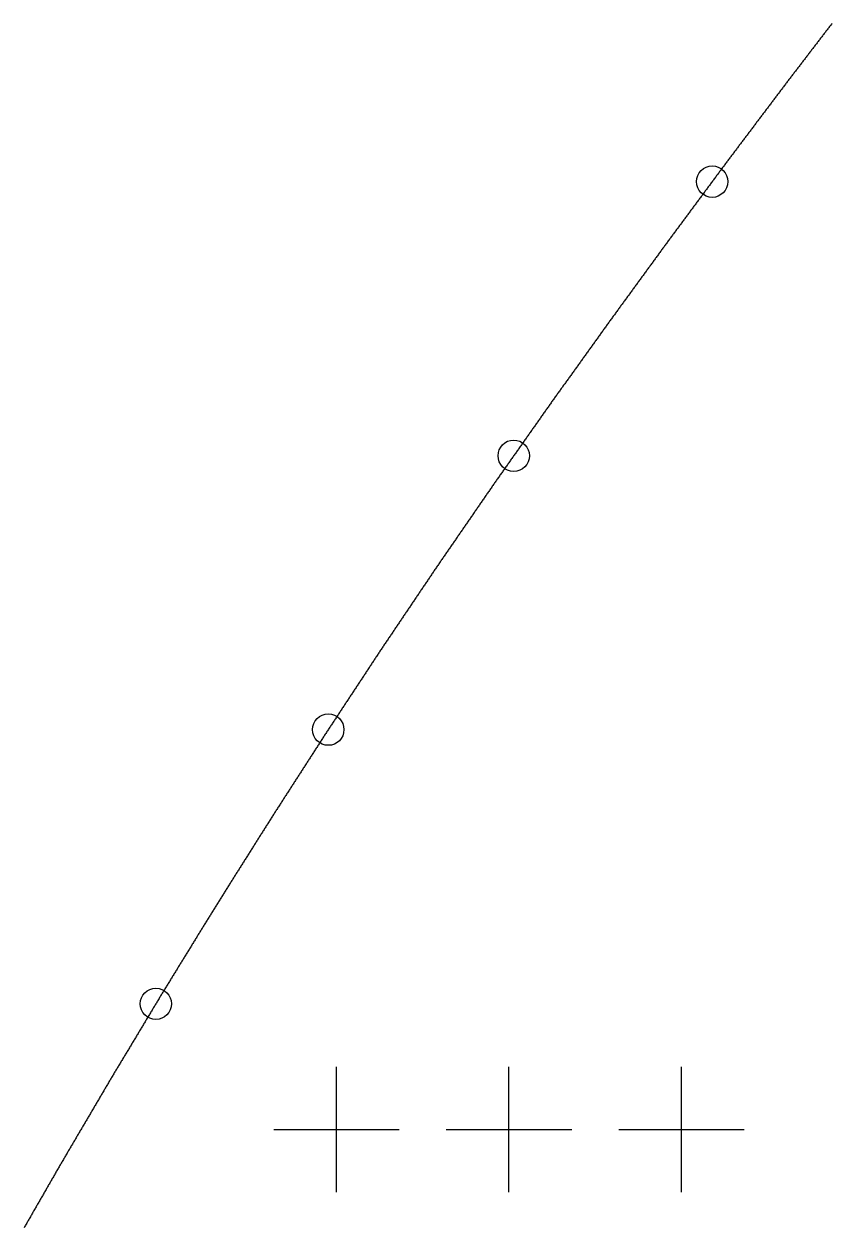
# Model space of a CAD drawing. Extents: x 2 to 292, y 1 to 254.
# Drawn here: x 61.53 to 74.41, y 37.47 to 56.65 of the extents above; entities that cross this region are included whole.
import ezdxf

# ---------------------------------------------------------------- set-up
doc = ezdxf.new("R2010")
doc.units = 0
doc.header["$PDMODE"] = 2
doc.header["$PDSIZE"] = 1
doc.layers.get('0').update_dxf_attribs({"linetype": 'CONTINUOUS'})
doc.layers.add('DRILLING', color=3, linetype='CONTINUOUS')
doc.layers.add('RIB_INDICATION', color=1, linetype='CONTINUOUS')

# ---------------------------------------------------------------- blocks, each defined once
blk = doc.blocks.new('*U99')
at = {"layer": 'DRILLING'}
blk.add_point((0, 0), dxfattribs=at)
blk = doc.blocks.new('*U100')
at = {"layer": 'DRILLING', "color": 0, "linetype": 'BYBLOCK'}
for p in [(0, 0), (2.75, 0), (5.5, 0)]:
    blk.add_blockref('*U99', p, dxfattribs=at)

msp = doc.modelspace()

# ---------------------------------------------------------------- linework, layer by layer
msp.add_polyline3d([(74.4136, 56.6637, 0), (74.4041, 56.6513, 0), (74.3946, 56.6389, 0), (74.3851, 56.6265, 0), (74.3755, 56.614, 0), (74.366, 56.6016, 0), (74.3565, 56.5892, 0), (74.347, 56.5768, 0), (74.3374, 56.5643, 0), (74.3279, 56.5519, 0), (74.3184, 56.5395, 0), (74.3089, 56.5271, 0), (74.2993, 56.5146, 0), (74.2898, 56.5022, 0), (74.2803, 56.4898, 0), (74.2708, 56.4774, 0), (74.2613, 56.4649, 0), (74.2517, 56.4525, 0), (74.2422, 56.4401, 0), (74.2327, 56.4277, 0), (74.2232, 56.4152, 0), (74.2136, 56.4028, 0), (74.2041, 56.3904, 0), (74.1946, 56.378, 0), (74.1851, 56.3655, 0), (74.1755, 56.3531, 0), (74.166, 56.3407, 0), (74.1565, 56.3283, 0), (74.147, 56.3158, 0), (74.1374, 56.3034, 0), (74.1279, 56.291, 0), (74.1184, 56.2786, 0), (74.1089, 56.2661, 0), (74.0993, 56.2537, 0), (74.0898, 56.2413, 0), (74.0803, 56.2289, 0), (74.0708, 56.2164, 0), (74.0612, 56.204, 0), (74.0517, 56.1916, 0), (74.0422, 56.1792, 0), (74.0327, 56.1667, 0), (74.0231, 56.1543, 0), (74.0136, 56.1419, 0), (74.0041, 56.1295, 0), (73.9946, 56.117, 0), (73.985, 56.1046, 0), (73.9755, 56.0922, 0), (73.966, 56.0798, 0), (73.9565, 56.0673, 0), (73.9469, 56.0549, 0), (73.9374, 56.0425, 0), (73.9279, 56.0301, 0), (73.9184, 56.0176, 0), (73.9088, 56.0052, 0), (73.8993, 55.9928, 0), (73.8898, 55.9804, 0), (73.8803, 55.9679, 0), (73.8707, 55.9555, 0), (73.8612, 55.9431, 0), (73.8517, 55.9307, 0), (73.8422, 55.9182, 0), (73.8326, 55.9058, 0), (73.8231, 55.8934, 0), (73.8136, 55.881, 0), (73.8041, 55.8685, 0), (73.7945, 55.8561, 0), (73.785, 55.8437, 0), (73.7755, 55.8313, 0), (73.766, 55.8188, 0), (73.7565, 55.8064, 0), (73.7469, 55.794, 0), (73.7374, 55.7816, 0), (73.7279, 55.7691, 0), (73.7184, 55.7567, 0), (73.7088, 55.7443, 0), (73.6993, 55.7318, 0), (73.6898, 55.7194, 0), (73.6803, 55.707, 0), (73.6707, 55.6944, 0), (73.6612, 55.6818, 0), (73.6517, 55.6692, 0), (73.6421, 55.6565, 0), (73.6326, 55.6439, 0), (73.6231, 55.6312, 0), (73.6136, 55.6186, 0), (73.604, 55.606, 0), (73.5945, 55.5933, 0), (73.585, 55.5807, 0), (73.5755, 55.5681, 0), (73.5659, 55.5554, 0), (73.5564, 55.5428, 0), (73.5469, 55.5302, 0), (73.5374, 55.5175, 0), (73.5278, 55.5049, 0), (73.5183, 55.4922, 0), (73.5088, 55.4796, 0), (73.4993, 55.467, 0), (73.4897, 55.4543, 0), (73.4802, 55.4417, 0), (73.4707, 55.4291, 0), (73.4611, 55.4164, 0), (73.4516, 55.4038, 0), (73.4421, 55.3912, 0), (73.4326, 55.3785, 0), (73.423, 55.3659, 0), (73.4135, 55.3532, 0), (73.404, 55.3406, 0), (73.3945, 55.328, 0), (73.3849, 55.3153, 0), (73.3754, 55.3027, 0), (73.3659, 55.2901, 0), (73.3564, 55.2774, 0), (73.3468, 55.2648, 0), (73.3373, 55.2521, 0), (73.3278, 55.2395, 0), (73.3183, 55.2269, 0), (73.3087, 55.2142, 0), (73.2992, 55.2016, 0), (73.2897, 55.189, 0), (73.2801, 55.1763, 0), (73.2706, 55.1637, 0), (73.2611, 55.1511, 0), (73.2516, 55.1384, 0), (73.242, 55.1258, 0), (73.2325, 55.1131, 0), (73.223, 55.1005, 0), (73.2135, 55.0879, 0), (73.2039, 55.0752, 0), (73.1944, 55.0626, 0), (73.1849, 55.05, 0), (73.1754, 55.0373, 0), (73.1658, 55.0247, 0), (73.1563, 55.012, 0), (73.1468, 54.9994, 0), (73.1373, 54.9868, 0), (73.1277, 54.9741, 0), (73.1182, 54.9615, 0), (73.1087, 54.9489, 0), (73.0991, 54.9362, 0), (73.0896, 54.9236, 0), (73.0801, 54.911, 0), (73.0706, 54.8983, 0), (73.061, 54.8857, 0), (73.0515, 54.873, 0), (73.042, 54.8604, 0), (73.0325, 54.8478, 0), (73.0229, 54.8351, 0), (73.0134, 54.8225, 0), (73.0039, 54.8099, 0), (72.9944, 54.7972, 0), (72.9848, 54.7846, 0), (72.9753, 54.7719, 0), (72.9658, 54.7593, 0), (72.9563, 54.7467, 0), (72.9467, 54.734, 0), (72.9372, 54.7214, 0), (72.9277, 54.7088, 0), (72.9181, 54.6961, 0), (72.9086, 54.6835, 0), (72.8991, 54.6709, 0), (72.8896, 54.6582, 0), (72.88, 54.6456, 0), (72.8705, 54.6329, 0), (72.861, 54.6203, 0), (72.8515, 54.6077, 0), (72.8419, 54.595, 0), (72.8324, 54.5824, 0), (72.8229, 54.5698, 0), (72.8134, 54.5571, 0), (72.8038, 54.5445, 0), (72.7943, 54.5318, 0), (72.7848, 54.5192, 0), (72.7753, 54.5066, 0), (72.7657, 54.4939, 0), (72.7562, 54.4813, 0), (72.7467, 54.4686, 0), (72.7371, 54.4558, 0), (72.7276, 54.4429, 0), (72.7181, 54.4301, 0), (72.7086, 54.4172, 0), (72.699, 54.4044, 0), (72.6895, 54.3915, 0), (72.68, 54.3787, 0), (72.6704, 54.3659, 0), (72.6609, 54.353, 0), (72.6514, 54.3402, 0), (72.6419, 54.3273, 0), (72.6323, 54.3145, 0), (72.6228, 54.3016, 0), (72.6133, 54.2888, 0), (72.6038, 54.2759, 0), (72.5942, 54.2631, 0), (72.5847, 54.2502, 0), (72.5752, 54.2374, 0), (72.5656, 54.2245, 0), (72.5561, 54.2117, 0), (72.5466, 54.1988, 0), (72.5371, 54.186, 0), (72.5275, 54.1731, 0), (72.518, 54.1603, 0), (72.5085, 54.1474, 0), (72.4989, 54.1346, 0), (72.4894, 54.1217, 0), (72.4799, 54.1089, 0), (72.4704, 54.096, 0), (72.4608, 54.0832, 0), (72.4513, 54.0703, 0), (72.4418, 54.0575, 0), (72.4322, 54.0446, 0), (72.4227, 54.0318, 0), (72.4132, 54.0189, 0), (72.4037, 54.0061, 0), (72.3941, 53.9932, 0), (72.3846, 53.9804, 0), (72.3751, 53.9675, 0), (72.3655, 53.9547, 0), (72.356, 53.9419, 0), (72.3465, 53.929, 0), (72.337, 53.9162, 0), (72.3274, 53.9033, 0), (72.3179, 53.8905, 0), (72.3084, 53.8776, 0), (72.2989, 53.8648, 0), (72.2893, 53.8519, 0), (72.2798, 53.8391, 0), (72.2703, 53.8262, 0), (72.2607, 53.8134, 0), (72.2512, 53.8005, 0), (72.2417, 53.7877, 0), (72.2322, 53.7748, 0), (72.2226, 53.762, 0), (72.2131, 53.7491, 0), (72.2036, 53.7363, 0), (72.194, 53.7234, 0), (72.1845, 53.7106, 0), (72.175, 53.6977, 0), (72.1655, 53.6849, 0), (72.1559, 53.672, 0), (72.1464, 53.6592, 0), (72.1369, 53.6463, 0), (72.1273, 53.6335, 0), (72.1178, 53.6206, 0), (72.1083, 53.6078, 0), (72.0988, 53.5949, 0), (72.0892, 53.5821, 0), (72.0797, 53.5692, 0), (72.0702, 53.5564, 0), (72.0606, 53.5435, 0), (72.0511, 53.5307, 0), (72.0416, 53.5178, 0), (72.0321, 53.505, 0), (72.0225, 53.4922, 0), (72.013, 53.4793, 0), (72.0035, 53.4665, 0), (71.994, 53.4536, 0), (71.9844, 53.4408, 0), (71.9749, 53.4279, 0), (71.9654, 53.4151, 0), (71.9558, 53.4022, 0), (71.9463, 53.3894, 0), (71.9368, 53.3765, 0), (71.9273, 53.3637, 0), (71.9177, 53.3508, 0), (71.9082, 53.338, 0), (71.8987, 53.3251, 0), (71.8891, 53.3123, 0), (71.8796, 53.2994, 0), (71.8701, 53.2866, 0), (71.8606, 53.2737, 0), (71.851, 53.2609, 0), (71.8415, 53.248, 0), (71.832, 53.2352, 0), (71.8224, 53.2223, 0), (71.8129, 53.2094, 0), (71.8034, 53.1963, 0), (71.7939, 53.1832, 0), (71.7843, 53.1702, 0), (71.7748, 53.1571, 0), (71.7653, 53.1441, 0), (71.7557, 53.131, 0), (71.7462, 53.1179, 0), (71.7367, 53.1049, 0), (71.7271, 53.0918, 0), (71.7176, 53.0788, 0), (71.7081, 53.0657, 0), (71.6986, 53.0526, 0), (71.689, 53.0396, 0), (71.6795, 53.0265, 0), (71.67, 53.0135, 0), (71.6604, 53.0004, 0), (71.6509, 52.9873, 0), (71.6414, 52.9743, 0), (71.6318, 52.9612, 0), (71.6223, 52.9482, 0), (71.6128, 52.9351, 0), (71.6033, 52.922, 0), (71.5937, 52.909, 0), (71.5842, 52.8959, 0), (71.5747, 52.8829, 0), (71.5651, 52.8698, 0), (71.5556, 52.8567, 0), (71.5461, 52.8437, 0), (71.5365, 52.8306, 0), (71.527, 52.8176, 0), (71.5175, 52.8045, 0), (71.508, 52.7914, 0), (71.4984, 52.7784, 0), (71.4889, 52.7653, 0), (71.4794, 52.7523, 0), (71.4698, 52.7392, 0), (71.4603, 52.7261, 0), (71.4508, 52.7131, 0), (71.4413, 52.7, 0), (71.4317, 52.687, 0), (71.4222, 52.6739, 0), (71.4127, 52.6608, 0), (71.4031, 52.6478, 0), (71.3936, 52.6347, 0), (71.3841, 52.6217, 0), (71.3745, 52.6086, 0), (71.365, 52.5955, 0), (71.3555, 52.5825, 0), (71.346, 52.5694, 0), (71.3364, 52.5564, 0), (71.3269, 52.5433, 0), (71.3174, 52.5302, 0), (71.3078, 52.5172, 0), (71.2983, 52.5041, 0), (71.2888, 52.4911, 0), (71.2792, 52.478, 0), (71.2697, 52.4649, 0), (71.2602, 52.4519, 0), (71.2507, 52.4388, 0), (71.2411, 52.4258, 0), (71.2316, 52.4127, 0), (71.2221, 52.3996, 0), (71.2125, 52.3866, 0), (71.203, 52.3735, 0), (71.1935, 52.3605, 0), (71.1839, 52.3474, 0), (71.1744, 52.3343, 0), (71.1649, 52.3213, 0), (71.1554, 52.3082, 0), (71.1458, 52.2952, 0), (71.1363, 52.2821, 0), (71.1268, 52.269, 0), (71.1172, 52.256, 0), (71.1077, 52.2429, 0), (71.0982, 52.2299, 0), (71.0886, 52.2168, 0), (71.0791, 52.2037, 0), (71.0696, 52.1907, 0), (71.0601, 52.1776, 0), (71.0505, 52.1646, 0), (71.041, 52.1515, 0), (71.0315, 52.1384, 0), (71.0219, 52.1254, 0), (71.0124, 52.1123, 0), (71.0029, 52.0993, 0), (70.9933, 52.0862, 0), (70.9838, 52.0731, 0), (70.9743, 52.0601, 0), (70.9648, 52.047, 0), (70.9552, 52.034, 0), (70.9457, 52.0209, 0), (70.9362, 52.0078, 0), (70.9266, 51.9948, 0), (70.9171, 51.9817, 0), (70.9076, 51.9687, 0), (70.898, 51.9556, 0), (70.8885, 51.9425, 0), (70.879, 51.9293, 0), (70.8695, 51.916, 0), (70.8599, 51.9027, 0), (70.8504, 51.8894, 0), (70.8409, 51.8762, 0), (70.8313, 51.8629, 0), (70.8218, 51.8496, 0), (70.8123, 51.8364, 0), (70.8027, 51.8231, 0), (70.7932, 51.8098, 0), (70.7837, 51.7965, 0), (70.7741, 51.7833, 0), (70.7646, 51.77, 0), (70.7551, 51.7567, 0), (70.7455, 51.7435, 0), (70.736, 51.7302, 0), (70.7265, 51.7169, 0), (70.7169, 51.7036, 0), (70.7074, 51.6904, 0), (70.6979, 51.6771, 0), (70.6883, 51.6638, 0), (70.6788, 51.6505, 0), (70.6693, 51.6373, 0), (70.6598, 51.624, 0), (70.6502, 51.6107, 0), (70.6407, 51.5975, 0), (70.6312, 51.5842, 0), (70.6216, 51.5709, 0), (70.6121, 51.5576, 0), (70.6026, 51.5444, 0), (70.593, 51.5311, 0), (70.5835, 51.5178, 0), (70.574, 51.5046, 0), (70.5644, 51.4913, 0), (70.5549, 51.478, 0), (70.5454, 51.4647, 0), (70.5358, 51.4515, 0), (70.5263, 51.4382, 0), (70.5168, 51.4249, 0), (70.5072, 51.4117, 0), (70.4977, 51.3984, 0), (70.4882, 51.3851, 0), (70.4787, 51.3718, 0), (70.4691, 51.3586, 0), (70.4596, 51.3453, 0), (70.4501, 51.332, 0), (70.4405, 51.3188, 0), (70.431, 51.3055, 0), (70.4215, 51.2922, 0), (70.4119, 51.2789, 0), (70.4024, 51.2657, 0), (70.3929, 51.2524, 0), (70.3833, 51.2391, 0), (70.3738, 51.2258, 0), (70.3643, 51.2126, 0), (70.3547, 51.1993, 0), (70.3452, 51.186, 0), (70.3357, 51.1728, 0), (70.3261, 51.1595, 0), (70.3166, 51.1462, 0), (70.3071, 51.1329, 0), (70.2975, 51.1197, 0), (70.288, 51.1064, 0), (70.2785, 51.0931, 0), (70.269, 51.0799, 0), (70.2594, 51.0666, 0), (70.2499, 51.0533, 0), (70.2404, 51.04, 0), (70.2308, 51.0268, 0), (70.2213, 51.0135, 0), (70.2118, 51.0002, 0), (70.2022, 50.987, 0), (70.1927, 50.9737, 0), (70.1832, 50.9604, 0), (70.1736, 50.9471, 0), (70.1641, 50.9339, 0), (70.1546, 50.9206, 0), (70.145, 50.9073, 0), (70.1355, 50.8941, 0), (70.126, 50.8808, 0), (70.1164, 50.8675, 0), (70.1069, 50.8542, 0), (70.0974, 50.841, 0), (70.0879, 50.8277, 0), (70.0783, 50.8144, 0), (70.0688, 50.8012, 0), (70.0593, 50.7879, 0), (70.0497, 50.7746, 0), (70.0402, 50.7613, 0), (70.0307, 50.7481, 0), (70.0211, 50.7348, 0), (70.0116, 50.7215, 0), (70.0021, 50.7082, 0), (69.9925, 50.695, 0), (69.983, 50.6817, 0), (69.9735, 50.6684, 0), (69.9639, 50.6552, 0), (69.9544, 50.6418, 0), (69.945, 50.6284, 0), (69.9355, 50.6149, 0), (69.926, 50.6015, 0), (69.9166, 50.5881, 0), (69.9071, 50.5746, 0), (69.8976, 50.5612, 0), (69.8882, 50.5477, 0), (69.8787, 50.5343, 0), (69.8692, 50.5209, 0), (69.8597, 50.5074, 0), (69.8503, 50.494, 0), (69.8408, 50.4806, 0), (69.8313, 50.4671, 0), (69.8219, 50.4537, 0), (69.8124, 50.4402, 0), (69.8029, 50.4268, 0), (69.7935, 50.4134, 0), (69.784, 50.3999, 0), (69.7745, 50.3865, 0), (69.765, 50.3731, 0), (69.7556, 50.3596, 0), (69.7461, 50.3462, 0), (69.7366, 50.3327, 0), (69.7272, 50.3193, 0), (69.7177, 50.3059, 0), (69.7082, 50.2924, 0), (69.6988, 50.279, 0), (69.6893, 50.2655, 0), (69.6798, 50.2521, 0), (69.6704, 50.2387, 0), (69.6609, 50.2252, 0), (69.6514, 50.2118, 0), (69.6419, 50.1984, 0), (69.6325, 50.1849, 0), (69.623, 50.1715, 0), (69.6135, 50.158, 0), (69.6041, 50.1446, 0), (69.5946, 50.1312, 0), (69.5851, 50.1177, 0), (69.5757, 50.1043, 0), (69.5662, 50.0909, 0), (69.5567, 50.0774, 0), (69.5472, 50.064, 0), (69.5378, 50.0505, 0), (69.5283, 50.0371, 0), (69.5188, 50.0237, 0), (69.5094, 50.0102, 0), (69.4999, 49.9968, 0), (69.4904, 49.9834, 0), (69.481, 49.9699, 0), (69.4715, 49.9565, 0), (69.462, 49.943, 0), (69.4526, 49.9296, 0), (69.4431, 49.9162, 0), (69.4336, 49.9027, 0), (69.4241, 49.8893, 0), (69.4147, 49.8758, 0), (69.4052, 49.8624, 0), (69.3957, 49.849, 0), (69.3863, 49.8355, 0), (69.3768, 49.8221, 0), (69.3673, 49.8087, 0), (69.3579, 49.7952, 0), (69.3484, 49.7818, 0), (69.3389, 49.7683, 0), (69.3295, 49.7549, 0), (69.32, 49.7415, 0), (69.3105, 49.728, 0), (69.301, 49.7146, 0), (69.2916, 49.7012, 0), (69.2821, 49.6877, 0), (69.2726, 49.6743, 0), (69.2632, 49.6608, 0), (69.2537, 49.6474, 0), (69.2442, 49.634, 0), (69.2348, 49.6205, 0), (69.2253, 49.6071, 0), (69.2158, 49.5937, 0), (69.2063, 49.5802, 0), (69.1969, 49.5668, 0), (69.1874, 49.5533, 0), (69.1779, 49.5399, 0), (69.1685, 49.5265, 0), (69.159, 49.513, 0), (69.1495, 49.4996, 0), (69.1401, 49.4861, 0), (69.1306, 49.4727, 0), (69.1211, 49.4593, 0), (69.1117, 49.4458, 0), (69.1022, 49.4324, 0), (69.0927, 49.419, 0), (69.0832, 49.4055, 0), (69.0738, 49.3921, 0), (69.0643, 49.3786, 0), (69.0548, 49.3652, 0), (69.0454, 49.3518, 0), (69.0359, 49.3383, 0), (69.0265, 49.3248, 0), (69.0172, 49.3112, 0), (69.0079, 49.2977, 0), (68.9985, 49.2841, 0), (68.9892, 49.2705, 0), (68.9798, 49.257, 0), (68.9705, 49.2434, 0), (68.9611, 49.2299, 0), (68.9518, 49.2163, 0), (68.9425, 49.2028, 0), (68.9331, 49.1892, 0), (68.9238, 49.1756, 0), (68.9144, 49.1621, 0), (68.9051, 49.1485, 0), (68.8957, 49.135, 0), (68.8864, 49.1214, 0), (68.877, 49.1078, 0), (68.8677, 49.0943, 0), (68.8584, 49.0807, 0), (68.849, 49.0672, 0), (68.8397, 49.0536, 0), (68.8303, 49.0401, 0), (68.821, 49.0265, 0), (68.8116, 49.0129, 0), (68.8023, 48.9994, 0), (68.793, 48.9858, 0), (68.7836, 48.9723, 0), (68.7743, 48.9587, 0), (68.7649, 48.9451, 0), (68.7556, 48.9316, 0), (68.7462, 48.918, 0), (68.7369, 48.9045, 0), (68.7276, 48.8909, 0), (68.7182, 48.8773, 0), (68.7089, 48.8638, 0), (68.6995, 48.8502, 0), (68.6902, 48.8367, 0), (68.6808, 48.8231, 0), (68.6715, 48.8096, 0), (68.6622, 48.796, 0), (68.6528, 48.7824, 0), (68.6435, 48.7689, 0), (68.6341, 48.7553, 0), (68.6248, 48.7418, 0), (68.6154, 48.7282, 0), (68.6061, 48.7146, 0), (68.5968, 48.7011, 0), (68.5874, 48.6875, 0), (68.5781, 48.674, 0), (68.5687, 48.6604, 0), (68.5594, 48.6469, 0), (68.55, 48.6333, 0), (68.5407, 48.6197, 0), (68.5313, 48.6062, 0), (68.522, 48.5926, 0), (68.5127, 48.5791, 0), (68.5033, 48.5655, 0), (68.494, 48.5519, 0), (68.4846, 48.5384, 0), (68.4753, 48.5248, 0), (68.4659, 48.5113, 0), (68.4566, 48.4977, 0), (68.4473, 48.4841, 0), (68.4379, 48.4706, 0), (68.4286, 48.457, 0), (68.4192, 48.4435, 0), (68.4099, 48.4299, 0), (68.4005, 48.4164, 0), (68.3912, 48.4028, 0), (68.3819, 48.3892, 0), (68.3725, 48.3757, 0), (68.3632, 48.3621, 0), (68.3538, 48.3486, 0), (68.3445, 48.335, 0), (68.3351, 48.3214, 0), (68.3258, 48.3079, 0), (68.3165, 48.2943, 0), (68.3071, 48.2808, 0), (68.2978, 48.2672, 0), (68.2884, 48.2537, 0), (68.2791, 48.2401, 0), (68.2697, 48.2265, 0), (68.2604, 48.213, 0), (68.2511, 48.1994, 0), (68.2417, 48.1859, 0), (68.2324, 48.1723, 0), (68.223, 48.1587, 0), (68.2137, 48.1452, 0), (68.2043, 48.1316, 0), (68.195, 48.1181, 0), (68.1856, 48.1045, 0), (68.1763, 48.0909, 0), (68.167, 48.0774, 0), (68.1576, 48.0638, 0), (68.1483, 48.0503, 0), (68.1389, 48.0367, 0), (68.1296, 48.0232, 0), (68.1203, 48.0096, 0), (68.1111, 47.9959, 0), (68.1019, 47.9822, 0), (68.0926, 47.9685, 0), (68.0834, 47.9548, 0), (68.0742, 47.9412, 0), (68.065, 47.9275, 0), (68.0558, 47.9138, 0), (68.0466, 47.9001, 0), (68.0373, 47.8864, 0), (68.0281, 47.8728, 0), (68.0189, 47.8591, 0), (68.0097, 47.8454, 0), (68.0005, 47.8317, 0), (67.9913, 47.818, 0), (67.982, 47.8044, 0), (67.9728, 47.7907, 0), (67.9636, 47.777, 0), (67.9544, 47.7633, 0), (67.9452, 47.7497, 0), (67.9359, 47.736, 0), (67.9267, 47.7223, 0), (67.9175, 47.7086, 0), (67.9083, 47.6949, 0), (67.8991, 47.6813, 0), (67.8899, 47.6676, 0), (67.8806, 47.6539, 0), (67.8714, 47.6402, 0), (67.8622, 47.6265, 0), (67.853, 47.6129, 0), (67.8438, 47.5992, 0), (67.8346, 47.5855, 0), (67.8253, 47.5718, 0), (67.8161, 47.5581, 0), (67.8069, 47.5445, 0), (67.7977, 47.5308, 0), (67.7885, 47.5171, 0), (67.7793, 47.5034, 0), (67.77, 47.4897, 0), (67.7608, 47.4761, 0), (67.7516, 47.4624, 0), (67.7424, 47.4487, 0), (67.7332, 47.435, 0), (67.724, 47.4213, 0), (67.7147, 47.4077, 0), (67.7055, 47.394, 0), (67.6963, 47.3803, 0), (67.6871, 47.3666, 0), (67.6779, 47.353, 0), (67.6687, 47.3393, 0), (67.6594, 47.3256, 0), (67.6502, 47.3119, 0), (67.641, 47.2982, 0), (67.6318, 47.2846, 0), (67.6226, 47.2709, 0), (67.6134, 47.2572, 0), (67.6041, 47.2435, 0), (67.5949, 47.2298, 0), (67.5857, 47.2162, 0), (67.5765, 47.2025, 0), (67.5673, 47.1888, 0), (67.558, 47.1751, 0), (67.5488, 47.1614, 0), (67.5396, 47.1478, 0), (67.5304, 47.1341, 0), (67.5212, 47.1204, 0), (67.512, 47.1067, 0), (67.5027, 47.093, 0), (67.4935, 47.0794, 0), (67.4843, 47.0657, 0), (67.4751, 47.052, 0), (67.4659, 47.0383, 0), (67.4567, 47.0247, 0), (67.4474, 47.011, 0), (67.4382, 46.9973, 0), (67.429, 46.9836, 0), (67.4198, 46.9699, 0), (67.4106, 46.9563, 0), (67.4014, 46.9426, 0), (67.3921, 46.9289, 0), (67.3829, 46.9152, 0), (67.3737, 46.9015, 0), (67.3645, 46.8879, 0), (67.3553, 46.8742, 0), (67.3461, 46.8605, 0), (67.3368, 46.8468, 0), (67.3276, 46.8331, 0), (67.3184, 46.8195, 0), (67.3092, 46.8058, 0), (67.3, 46.7921, 0), (67.2908, 46.7784, 0), (67.2815, 46.7647, 0), (67.2723, 46.7511, 0), (67.2631, 46.7374, 0), (67.2539, 46.7237, 0), (67.2447, 46.71, 0), (67.2355, 46.6964, 0), (67.2262, 46.6827, 0), (67.2171, 46.6689, 0), (67.208, 46.6551, 0), (67.1989, 46.6413, 0), (67.1898, 46.6275, 0), (67.1808, 46.6137, 0), (67.1717, 46.5999, 0), (67.1626, 46.5861, 0), (67.1535, 46.5723, 0), (67.1444, 46.5585, 0), (67.1353, 46.5447, 0), (67.1262, 46.5309, 0), (67.1171, 46.5171, 0), (67.108, 46.5033, 0), (67.0989, 46.4895, 0), (67.0898, 46.4757, 0), (67.0808, 46.4619, 0), (67.0717, 46.4481, 0), (67.0626, 46.4343, 0), (67.0535, 46.4205, 0), (67.0444, 46.4067, 0), (67.0353, 46.3929, 0), (67.0262, 46.3791, 0), (67.0171, 46.3653, 0), (67.008, 46.3515, 0), (66.9989, 46.3377, 0), (66.9898, 46.3239, 0), (66.9808, 46.3101, 0), (66.9717, 46.2963, 0), (66.9626, 46.2825, 0), (66.9535, 46.2687, 0), (66.9444, 46.2549, 0), (66.9353, 46.2411, 0), (66.9262, 46.2273, 0), (66.9171, 46.2135, 0), (66.908, 46.1997, 0), (66.8989, 46.1859, 0), (66.8898, 46.1721, 0), (66.8808, 46.1583, 0), (66.8717, 46.1445, 0), (66.8626, 46.1307, 0), (66.8535, 46.1169, 0), (66.8444, 46.1031, 0), (66.8353, 46.0893, 0), (66.8262, 46.0755, 0), (66.8171, 46.0617, 0), (66.808, 46.0479, 0), (66.7989, 46.0341, 0), (66.7899, 46.0203, 0), (66.7808, 46.0065, 0), (66.7717, 45.9927, 0), (66.7626, 45.9789, 0), (66.7535, 45.9651, 0), (66.7444, 45.9513, 0), (66.7353, 45.9375, 0), (66.7262, 45.9237, 0), (66.7171, 45.9099, 0), (66.708, 45.8961, 0), (66.6989, 45.8823, 0), (66.6899, 45.8685, 0), (66.6808, 45.8547, 0), (66.6717, 45.8409, 0), (66.6626, 45.8271, 0), (66.6535, 45.8133, 0), (66.6444, 45.7995, 0), (66.6353, 45.7857, 0), (66.6262, 45.7719, 0), (66.6171, 45.7581, 0), (66.608, 45.7443, 0), (66.5989, 45.7305, 0), (66.5899, 45.7167, 0), (66.5808, 45.7029, 0), (66.5717, 45.6891, 0), (66.5626, 45.6753, 0), (66.5535, 45.6615, 0), (66.5444, 45.6477, 0), (66.5353, 45.6339, 0), (66.5262, 45.6201, 0), (66.5171, 45.6063, 0), (66.508, 45.5925, 0), (66.4989, 45.5787, 0), (66.4899, 45.5649, 0), (66.4808, 45.5511, 0), (66.4717, 45.5373, 0), (66.4626, 45.5235, 0), (66.4535, 45.5097, 0), (66.4444, 45.4959, 0), (66.4353, 45.4821, 0), (66.4262, 45.4683, 0), (66.4171, 45.4545, 0), (66.408, 45.4407, 0), (66.3989, 45.4269, 0), (66.3899, 45.4131, 0), (66.3808, 45.3993, 0), (66.3717, 45.3855, 0), (66.3626, 45.3717, 0), (66.3535, 45.3579, 0), (66.3444, 45.3441, 0), (66.3353, 45.3303, 0), (66.3264, 45.3164, 0), (66.3174, 45.3024, 0), (66.3084, 45.2885, 0), (66.2995, 45.2746, 0), (66.2905, 45.2607, 0), (66.2816, 45.2468, 0), (66.2726, 45.2328, 0), (66.2636, 45.2189, 0), (66.2547, 45.205, 0), (66.2457, 45.1911, 0), (66.2367, 45.1772, 0), (66.2278, 45.1632, 0), (66.2188, 45.1493, 0), (66.2098, 45.1354, 0), (66.2009, 45.1215, 0), (66.1919, 45.1076, 0), (66.1829, 45.0936, 0), (66.174, 45.0797, 0), (66.165, 45.0658, 0), (66.156, 45.0519, 0), (66.1471, 45.038, 0), (66.1381, 45.024, 0), (66.1292, 45.0101, 0), (66.1202, 44.9962, 0), (66.1112, 44.9823, 0), (66.1023, 44.9683, 0), (66.0933, 44.9544, 0), (66.0843, 44.9405, 0), (66.0754, 44.9266, 0), (66.0664, 44.9127, 0), (66.0574, 44.8987, 0), (66.0485, 44.8848, 0), (66.0395, 44.8709, 0), (66.0305, 44.857, 0), (66.0216, 44.8431, 0), (66.0126, 44.8291, 0), (66.0036, 44.8152, 0), (65.9947, 44.8013, 0), (65.9857, 44.7874, 0), (65.9768, 44.7735, 0), (65.9678, 44.7595, 0), (65.9588, 44.7456, 0), (65.9499, 44.7317, 0), (65.9409, 44.7178, 0), (65.9319, 44.7039, 0), (65.923, 44.6899, 0), (65.914, 44.676, 0), (65.905, 44.6621, 0), (65.8961, 44.6482, 0), (65.8871, 44.6343, 0), (65.8781, 44.6203, 0), (65.8692, 44.6064, 0), (65.8602, 44.5925, 0), (65.8513, 44.5786, 0), (65.8423, 44.5647, 0), (65.8333, 44.5507, 0), (65.8244, 44.5368, 0), (65.8154, 44.5229, 0), (65.8064, 44.509, 0), (65.7975, 44.4951, 0), (65.7885, 44.4811, 0), (65.7795, 44.4672, 0), (65.7706, 44.4533, 0), (65.7616, 44.4394, 0), (65.7526, 44.4255, 0), (65.7437, 44.4115, 0), (65.7347, 44.3976, 0), (65.7257, 44.3837, 0), (65.7168, 44.3698, 0), (65.7078, 44.3558, 0), (65.6989, 44.3419, 0), (65.6899, 44.328, 0), (65.6809, 44.3141, 0), (65.672, 44.3002, 0), (65.663, 44.2862, 0), (65.654, 44.2723, 0), (65.6451, 44.2584, 0), (65.6361, 44.2445, 0), (65.6271, 44.2306, 0), (65.6182, 44.2166, 0), (65.6092, 44.2027, 0), (65.6002, 44.1888, 0), (65.5913, 44.1749, 0), (65.5823, 44.161, 0), (65.5733, 44.147, 0), (65.5644, 44.1331, 0), (65.5554, 44.1192, 0), (65.5465, 44.1053, 0), (65.5375, 44.0914, 0), (65.5285, 44.0774, 0), (65.5196, 44.0635, 0), (65.5106, 44.0496, 0), (65.5016, 44.0357, 0), (65.4927, 44.0218, 0), (65.4837, 44.0078, 0), (65.4747, 43.9939, 0), (65.4658, 43.98, 0), (65.4569, 43.966, 0), (65.4481, 43.952, 0), (65.4392, 43.9379, 0), (65.4304, 43.9239, 0), (65.4215, 43.9098, 0), (65.4127, 43.8958, 0), (65.4039, 43.8817, 0), (65.395, 43.8677, 0), (65.3862, 43.8537, 0), (65.3773, 43.8396, 0), (65.3685, 43.8256, 0), (65.3597, 43.8115, 0), (65.3508, 43.7975, 0), (65.342, 43.7835, 0), (65.3332, 43.7694, 0), (65.3243, 43.7554, 0), (65.3155, 43.7413, 0), (65.3066, 43.7273, 0), (65.2978, 43.7133, 0), (65.289, 43.6992, 0), (65.2801, 43.6852, 0), (65.2713, 43.6711, 0), (65.2624, 43.6571, 0), (65.2536, 43.643, 0), (65.2448, 43.629, 0), (65.2359, 43.615, 0), (65.2271, 43.6009, 0), (65.2183, 43.5869, 0), (65.2094, 43.5728, 0), (65.2006, 43.5588, 0), (65.1917, 43.5448, 0), (65.1829, 43.5307, 0), (65.1741, 43.5167, 0), (65.1652, 43.5026, 0), (65.1564, 43.4886, 0), (65.1476, 43.4746, 0), (65.1387, 43.4605, 0), (65.1299, 43.4465, 0), (65.121, 43.4324, 0), (65.1122, 43.4184, 0), (65.1034, 43.4043, 0), (65.0945, 43.3903, 0), (65.0857, 43.3763, 0), (65.0768, 43.3622, 0), (65.068, 43.3482, 0), (65.0592, 43.3341, 0), (65.0503, 43.3201, 0), (65.0415, 43.3061, 0), (65.0327, 43.292, 0), (65.0238, 43.278, 0), (65.015, 43.2639, 0), (65.0061, 43.2499, 0), (64.9973, 43.2359, 0), (64.9885, 43.2218, 0), (64.9796, 43.2078, 0), (64.9708, 43.1937, 0), (64.9619, 43.1797, 0), (64.9531, 43.1656, 0), (64.9443, 43.1516, 0), (64.9354, 43.1376, 0), (64.9266, 43.1235, 0), (64.9178, 43.1095, 0), (64.9089, 43.0954, 0), (64.9001, 43.0814, 0), (64.8912, 43.0674, 0), (64.8824, 43.0533, 0), (64.8736, 43.0393, 0), (64.8647, 43.0252, 0), (64.8559, 43.0112, 0), (64.847, 42.9972, 0), (64.8382, 42.9831, 0), (64.8294, 42.9691, 0), (64.8205, 42.955, 0), (64.8117, 42.941, 0), (64.8029, 42.927, 0), (64.794, 42.9129, 0), (64.7852, 42.8989, 0), (64.7763, 42.8848, 0), (64.7675, 42.8708, 0), (64.7587, 42.8567, 0), (64.7498, 42.8427, 0), (64.741, 42.8287, 0), (64.7321, 42.8146, 0), (64.7233, 42.8006, 0), (64.7145, 42.7865, 0), (64.7056, 42.7725, 0), (64.6968, 42.7585, 0), (64.688, 42.7444, 0), (64.6791, 42.7304, 0), (64.6703, 42.7163, 0), (64.6614, 42.7023, 0), (64.6526, 42.6883, 0), (64.6438, 42.6742, 0), (64.6349, 42.6602, 0), (64.6261, 42.6461, 0), (64.6172, 42.6321, 0), (64.6084, 42.618, 0), (64.5996, 42.604, 0), (64.5909, 42.5898, 0), (64.5822, 42.5757, 0), (64.5735, 42.5615, 0), (64.5647, 42.5473, 0), (64.556, 42.5332, 0), (64.5473, 42.519, 0), (64.5386, 42.5049, 0), (64.5299, 42.4907, 0), (64.5212, 42.4765, 0), (64.5125, 42.4624, 0), (64.5038, 42.4482, 0), (64.495, 42.434, 0), (64.4863, 42.4199, 0), (64.4776, 42.4057, 0), (64.4689, 42.3916, 0), (64.4602, 42.3774, 0), (64.4515, 42.3632, 0), (64.4428, 42.3491, 0), (64.4341, 42.3349, 0), (64.4253, 42.3208, 0), (64.4166, 42.3066, 0), (64.4079, 42.2924, 0), (64.3992, 42.2783, 0), (64.3905, 42.2641, 0), (64.3818, 42.2499, 0), (64.3731, 42.2358, 0), (64.3644, 42.2216, 0), (64.3556, 42.2075, 0), (64.3469, 42.1933, 0), (64.3382, 42.1791, 0), (64.3295, 42.165, 0), (64.3208, 42.1508, 0), (64.3121, 42.1367, 0), (64.3034, 42.1225, 0), (64.2947, 42.1083, 0), (64.2859, 42.0942, 0), (64.2772, 42.08, 0), (64.2685, 42.0658, 0), (64.2598, 42.0517, 0), (64.2511, 42.0375, 0), (64.2424, 42.0234, 0), (64.2337, 42.0092, 0), (64.225, 41.995, 0), (64.2163, 41.9809, 0), (64.2075, 41.9667, 0), (64.1988, 41.9526, 0), (64.1901, 41.9384, 0), (64.1814, 41.9242, 0), (64.1727, 41.9101, 0), (64.164, 41.8959, 0), (64.1553, 41.8817, 0), (64.1466, 41.8676, 0), (64.1378, 41.8534, 0), (64.1291, 41.8393, 0), (64.1204, 41.8251, 0), (64.1117, 41.8109, 0), (64.103, 41.7968, 0), (64.0943, 41.7826, 0), (64.0856, 41.7684, 0), (64.0769, 41.7543, 0), (64.0681, 41.7401, 0), (64.0594, 41.726, 0), (64.0507, 41.7118, 0), (64.042, 41.6976, 0), (64.0333, 41.6835, 0), (64.0246, 41.6693, 0), (64.0159, 41.6552, 0), (64.0072, 41.641, 0), (63.9984, 41.6268, 0), (63.9897, 41.6127, 0), (63.981, 41.5985, 0), (63.9723, 41.5843, 0), (63.9636, 41.5702, 0), (63.9549, 41.556, 0), (63.9462, 41.5419, 0), (63.9375, 41.5277, 0), (63.9287, 41.5135, 0), (63.92, 41.4994, 0), (63.9113, 41.4852, 0), (63.9026, 41.4711, 0), (63.8939, 41.4569, 0), (63.8852, 41.4427, 0), (63.8765, 41.4286, 0), (63.8678, 41.4144, 0), (63.8591, 41.4002, 0), (63.8503, 41.3861, 0), (63.8416, 41.3719, 0), (63.8329, 41.3578, 0), (63.8242, 41.3436, 0), (63.8155, 41.3294, 0), (63.8068, 41.3153, 0), (63.7981, 41.3011, 0), (63.7894, 41.287, 0), (63.7806, 41.2728, 0), (63.7719, 41.2586, 0), (63.7632, 41.2445, 0), (63.7545, 41.2303, 0), (63.7459, 41.2161, 0), (63.7373, 41.2018, 0), (63.7287, 41.1875, 0), (63.7201, 41.1732, 0), (63.7115, 41.1589, 0), (63.7029, 41.1447, 0), (63.6944, 41.1304, 0), (63.6858, 41.1161, 0), (63.6772, 41.1018, 0), (63.6686, 41.0875, 0), (63.66, 41.0732, 0), (63.6514, 41.059, 0), (63.6428, 41.0447, 0), (63.6343, 41.0304, 0), (63.6257, 41.0161, 0), (63.6171, 41.0018, 0), (63.6085, 40.9876, 0), (63.5999, 40.9733, 0), (63.5913, 40.959, 0), (63.5827, 40.9447, 0), (63.5741, 40.9304, 0), (63.5656, 40.9161, 0), (63.557, 40.9019, 0), (63.5484, 40.8876, 0), (63.5398, 40.8733, 0), (63.5312, 40.859, 0), (63.5226, 40.8447, 0), (63.514, 40.8304, 0), (63.5055, 40.8162, 0), (63.4969, 40.8019, 0), (63.4883, 40.7876, 0), (63.4797, 40.7733, 0), (63.4711, 40.759, 0), (63.4625, 40.7448, 0), (63.4539, 40.7305, 0), (63.4454, 40.7162, 0), (63.4368, 40.7019, 0), (63.4282, 40.6876, 0), (63.4196, 40.6733, 0), (63.411, 40.6591, 0), (63.4024, 40.6448, 0), (63.3938, 40.6305, 0), (63.3853, 40.6162, 0), (63.3767, 40.6019, 0), (63.3681, 40.5876, 0), (63.3595, 40.5734, 0), (63.3509, 40.5591, 0), (63.3423, 40.5448, 0), (63.3337, 40.5305, 0), (63.3252, 40.5162, 0), (63.3166, 40.502, 0), (63.308, 40.4877, 0), (63.2994, 40.4734, 0), (63.2908, 40.4591, 0), (63.2822, 40.4448, 0), (63.2736, 40.4305, 0), (63.2651, 40.4163, 0), (63.2565, 40.402, 0), (63.2479, 40.3877, 0), (63.2393, 40.3734, 0), (63.2307, 40.3591, 0), (63.2221, 40.3448, 0), (63.2135, 40.3306, 0), (63.205, 40.3163, 0), (63.1964, 40.302, 0), (63.1878, 40.2877, 0), (63.1792, 40.2734, 0), (63.1706, 40.2592, 0), (63.162, 40.2449, 0), (63.1534, 40.2306, 0), (63.1448, 40.2163, 0), (63.1363, 40.202, 0), (63.1277, 40.1877, 0), (63.1191, 40.1735, 0), (63.1105, 40.1592, 0), (63.1019, 40.1449, 0), (63.0933, 40.1306, 0), (63.0847, 40.1163, 0), (63.0762, 40.102, 0), (63.0676, 40.0878, 0), (63.059, 40.0735, 0), (63.0504, 40.0592, 0), (63.0418, 40.0449, 0), (63.0332, 40.0306, 0), (63.0246, 40.0164, 0), (63.0161, 40.0021, 0), (63.0075, 39.9878, 0), (62.9989, 39.9735, 0), (62.9903, 39.9592, 0), (62.9817, 39.9449, 0), (62.9731, 39.9307, 0), (62.9645, 39.9164, 0), (62.956, 39.9021, 0), (62.9474, 39.8878, 0), (62.9388, 39.8735, 0), (62.9302, 39.8592, 0), (62.9216, 39.845, 0), (62.913, 39.8307, 0), (62.9046, 39.8163, 0), (62.8961, 39.8019, 0), (62.8877, 39.7875, 0), (62.8792, 39.7731, 0), (62.8707, 39.7587, 0), (62.8623, 39.7443, 0), (62.8538, 39.7299, 0), (62.8454, 39.7155, 0), (62.8369, 39.7011, 0), (62.8284, 39.6867, 0), (62.82, 39.6722, 0), (62.8115, 39.6578, 0), (62.8031, 39.6434, 0), (62.7946, 39.629, 0), (62.7861, 39.6146, 0), (62.7777, 39.6002, 0), (62.7692, 39.5858, 0), (62.7608, 39.5714, 0), (62.7523, 39.557, 0), (62.7438, 39.5426, 0), (62.7354, 39.5282, 0), (62.7269, 39.5138, 0), (62.7185, 39.4994, 0), (62.71, 39.485, 0), (62.7015, 39.4706, 0), (62.6931, 39.4562, 0), (62.6846, 39.4418, 0), (62.6762, 39.4274, 0), (62.6677, 39.413, 0), (62.6592, 39.3986, 0), (62.6508, 39.3842, 0), (62.6423, 39.3698, 0), (62.6339, 39.3554, 0), (62.6254, 39.341, 0), (62.6169, 39.3266, 0), (62.6085, 39.3122, 0), (62.6, 39.2978, 0), (62.5916, 39.2834, 0), (62.5831, 39.269, 0), (62.5746, 39.2546, 0), (62.5662, 39.2402, 0), (62.5577, 39.2258, 0), (62.5493, 39.2114, 0), (62.5408, 39.197, 0), (62.5323, 39.1825, 0), (62.5239, 39.1681, 0), (62.5154, 39.1537, 0), (62.507, 39.1393, 0), (62.4985, 39.1249, 0), (62.49, 39.1105, 0), (62.4816, 39.0961, 0), (62.4731, 39.0817, 0), (62.4647, 39.0673, 0), (62.4562, 39.0529, 0), (62.4477, 39.0385, 0), (62.4393, 39.0241, 0), (62.4308, 39.0097, 0), (62.4224, 38.9953, 0), (62.4139, 38.9809, 0), (62.4054, 38.9665, 0), (62.397, 38.9521, 0), (62.3885, 38.9377, 0), (62.3801, 38.9233, 0), (62.3716, 38.9089, 0), (62.3631, 38.8945, 0), (62.3547, 38.8801, 0), (62.3462, 38.8657, 0), (62.3378, 38.8513, 0), (62.3293, 38.8369, 0), (62.3209, 38.8225, 0), (62.3124, 38.8081, 0), (62.3039, 38.7937, 0), (62.2955, 38.7793, 0), (62.287, 38.7649, 0), (62.2786, 38.7505, 0), (62.2701, 38.7361, 0), (62.2616, 38.7217, 0), (62.2532, 38.7072, 0), (62.2447, 38.6928, 0), (62.2363, 38.6784, 0), (62.2278, 38.664, 0), (62.2193, 38.6496, 0), (62.2109, 38.6352, 0), (62.2024, 38.6208, 0), (62.194, 38.6064, 0), (62.1855, 38.592, 0), (62.177, 38.5776, 0), (62.1686, 38.5632, 0), (62.1601, 38.5488, 0), (62.1517, 38.5344, 0), (62.1432, 38.52, 0), (62.1347, 38.5056, 0), (62.1263, 38.4912, 0), (62.1178, 38.4768, 0), (62.1094, 38.4624, 0), (62.1009, 38.448, 0), (62.0924, 38.4336, 0), (62.084, 38.4191, 0), (62.0757, 38.4046, 0), (62.0674, 38.3901, 0), (62.059, 38.3756, 0), (62.0507, 38.361, 0), (62.0424, 38.3465, 0), (62.034, 38.332, 0), (62.0257, 38.3175, 0), (62.0174, 38.3029, 0), (62.009, 38.2884, 0), (62.0007, 38.2739, 0), (61.9924, 38.2594, 0), (61.984, 38.2448, 0), (61.9757, 38.2303, 0), (61.9674, 38.2158, 0), (61.959, 38.2013, 0), (61.9507, 38.1868, 0), (61.9424, 38.1722, 0), (61.934, 38.1577, 0), (61.9257, 38.1432, 0), (61.9174, 38.1287, 0), (61.909, 38.1141, 0), (61.9007, 38.0996, 0), (61.8924, 38.0851, 0), (61.884, 38.0706, 0), (61.8757, 38.056, 0), (61.8674, 38.0415, 0), (61.859, 38.027, 0), (61.8507, 38.0125, 0), (61.8424, 37.9979, 0), (61.834, 37.9834, 0), (61.8257, 37.9689, 0), (61.8174, 37.9544, 0), (61.809, 37.9399, 0), (61.8007, 37.9253, 0), (61.7924, 37.9108, 0), (61.784, 37.8963, 0), (61.7757, 37.8818, 0), (61.7674, 37.8672, 0), (61.759, 37.8527, 0), (61.7507, 37.8382, 0), (61.7424, 37.8237, 0), (61.734, 37.8091, 0), (61.7257, 37.7946, 0), (61.7174, 37.7801, 0), (61.709, 37.7656, 0), (61.7007, 37.751, 0), (61.6924, 37.7365, 0), (61.684, 37.722, 0), (61.6757, 37.7075, 0), (61.6674, 37.693, 0), (61.659, 37.6784, 0), (61.6507, 37.6639, 0), (61.6424, 37.6494, 0), (61.634, 37.6349, 0), (61.6257, 37.6203, 0), (61.6174, 37.6058, 0), (61.609, 37.5913, 0), (61.6007, 37.5768, 0), (61.5924, 37.5622, 0), (61.584, 37.5477, 0), (61.5757, 37.5332, 0), (61.5674, 37.5187, 0), (61.559, 37.5041, 0), (61.5507, 37.4896, 0), (61.5424, 37.4751, 0), (61.534, 37.4606, 0)])
at = {"layer": 'RIB_INDICATION'}
for centre in [(72.50432, 54.14183), (69.34075, 49.77094), (66.38371, 45.40379), (63.63536, 41.03224)]:
    msp.add_circle(centre, 0.25, dxfattribs=at)

# ---------------------------------------------------------------- block references
at = {"layer": 'DRILLING'}
msp.add_blockref('*U100', (66.51442, 39.02829), dxfattribs=at)

doc.saveas('drawing.dxf')
